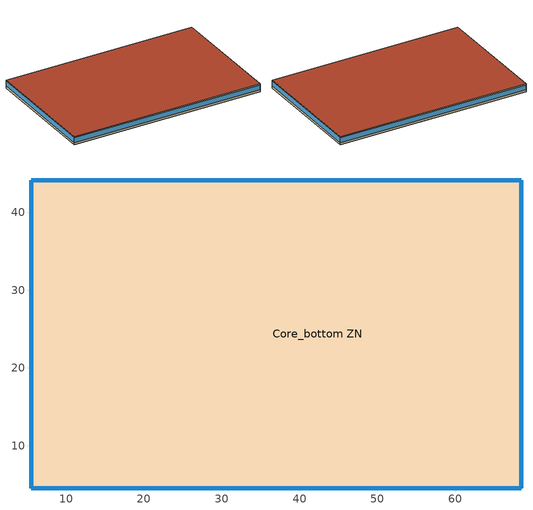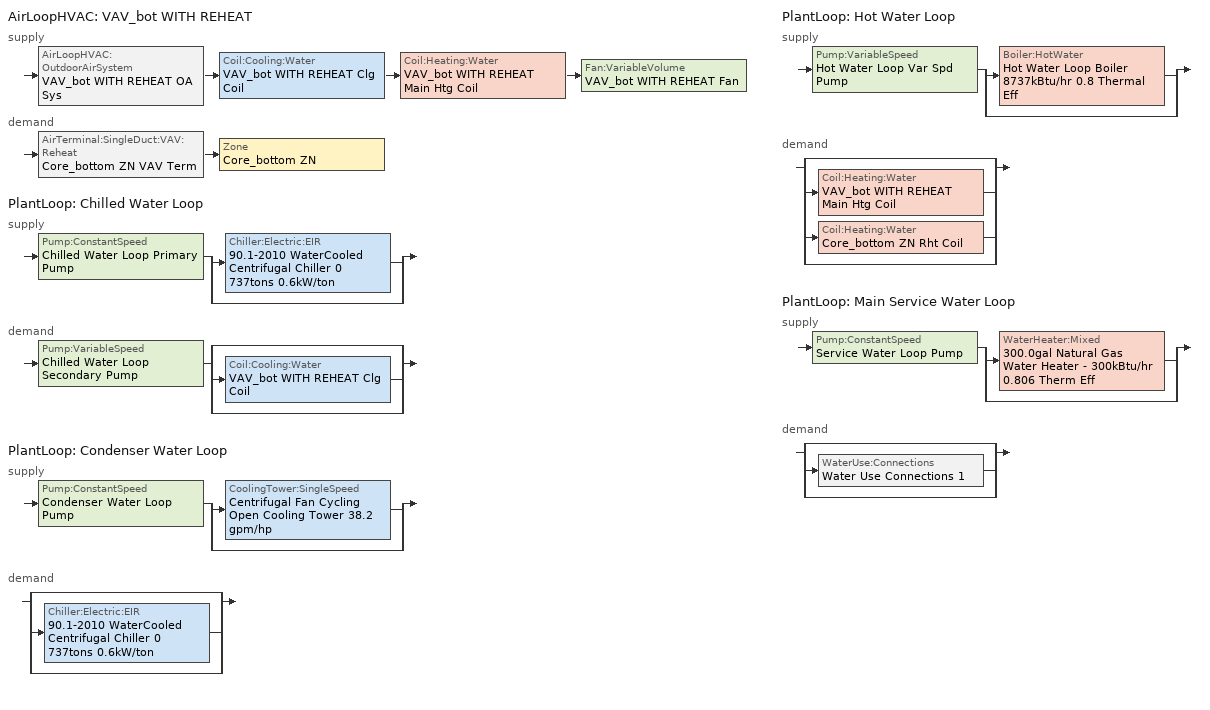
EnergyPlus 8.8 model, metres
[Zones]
Core_bottom ZN
 floor ground (Typical Insulated Carpeted 6in Slab Floor): 68.53,44.16 68.53,4.57 16.08,4.57 16.08,44.16 z0; 16.08,44.16 16.08,4.57 5.49,4.57 5.49,44.16 z0
 wall outside (Typical Insulated Exterior Mass Wall R-9.62): 68.53,4.57 68.53,44.16 5.49,44.16 5.49,4.57 68.53,4.57 z0:2.74
 window (U 0.52 SHGC 0.40 Dbl Ref-D Clr 6mm/13mm Air): 68.53,4.6 68.53,44.14 / 68.51,44.16 5.51,44.16 / 5.51,4.57 68.51,4.57 / 5.49,44.14 5.49,4.6 z0.76:2.33
 roof outside (Typical IEAD Roof R-20.83): 68.53,4.57 68.53,44.16 5.49,44.16 5.49,4.57 z2.74
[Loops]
AirLoopHVAC 'VAV_bot WITH REHEAT'
 supply: AirLoopHVAC:OutdoorAirSystem 'VAV_bot WITH REHEAT OA Sys' > Coil:Cooling:Water 'VAV_bot WITH REHEAT Clg Coil' > Coil:Heating:Water 'VAV_bot WITH REHEAT Main Htg Coil' > Fan:VariableVolume 'VAV_bot WITH REHEAT Fan'
 demand: AirTerminal:SingleDuct:VAV:Reheat 'Core_bottom ZN VAV Term' > Zone 'Core_bottom ZN'
PlantLoop 'Chilled Water Loop'
 supply: Pump:ConstantSpeed 'Chilled Water Loop Primary Pump' > split
  | Chiller:Electric:EIR '90.1-2010 WaterCooled  Centrifugal Chiller 0 737tons 0.6kW/ton'
  | bypass
 demand: Pump:VariableSpeed 'Chilled Water Loop Secondary Pump' > split
  | bypass
  | Coil:Cooling:Water 'VAV_bot WITH REHEAT Clg Coil'
  | bypass
PlantLoop 'Condenser Water Loop'
 supply: Pump:ConstantSpeed 'Condenser Water Loop Pump' > split
  | CoolingTower:SingleSpeed 'Centrifugal Fan Cycling Open Cooling Tower 38.2 gpm/hp'
  | bypass
 demand: split
  | bypass
  | Chiller:Electric:EIR '90.1-2010 WaterCooled  Centrifugal Chiller 0 737tons 0.6kW/ton'
  | bypass
PlantLoop 'Hot Water Loop'
 supply: Pump:VariableSpeed 'Hot Water Loop Var Spd Pump' > split
  | Boiler:HotWater 'Hot Water Loop Boiler 8737kBtu/hr 0.8 Thermal Eff'
  | bypass
 demand: split
  | bypass
  | Coil:Heating:Water 'VAV_bot WITH REHEAT Main Htg Coil'
  | Coil:Heating:Water 'Core_bottom ZN Rht Coil'
  | bypass
PlantLoop 'Main Service Water Loop'
 supply: Pump:ConstantSpeed 'Service Water Loop Pump' > split
  | WaterHeater:Mixed '300.0gal Natural Gas Water Heater - 300kBtu/hr 0.806 Therm Eff'
  | bypass
 demand: split
  | bypass
  | WaterUse:Connections 'Water Use Connections 1'
  | bypass
[Building]
Environment: North Axis {deg}=0; Terrain=City; Loads Convergence Tolerance Value=0.04; Temperature Convergence Tolerance Value {deltaC}=0.2; Solar Distribution=FullInteriorAndExterior; Maximum Number of Warmup Days=25; Minimum Number of Warmup Days=6
[Site:Location]
Baltimore Blt Washngtn IntL: Latitude {deg}=39.17; Longitude {deg}=-76.68; Time Zone {hr}=-5; Elevation {m}=45
[Site:GroundTemperature:BuildingSurface]
19.527, 19.502, 19.536, 19.598, 20.002, 21.64, 22.225, 22.375, 21.449, 20.121, 19.802, 19.633
[Site:WaterMainsTemperature]
Calculation Method=Correlation; Annual Average Outdoor Air Temperature {C}=13.15; Maximum Difference In Monthly Average Outdoor Air Temperatures {deltaC}=25.8
[SizingPeriod:DesignDay] Day of Month=21; Dry-Bulb Temperature Range Modifier Type=DefaultMultipliers; Humidity Condition Type=Wetbulb; Barometric Pressure {Pa}=100786; Rain Indicator=No; Snow Indicator=No; Daylight Saving Time Indicator=No
Name | Month | Day Type | Maximum Dry-Bulb Temperature {C} | Daily Dry-Bulb Temperature Range {deltaC} | Wetbulb or DewPoint at Maximum Dry-Bulb {C} | Wind Speed {m/s} | Wind Direction {deg} | Solar Model Indicator | ASHRAE Clear Sky Optical Depth for Beam Irradiance (taub) | ASHRAE Clear Sky Optical Depth for Diffuse Irradiance (taud) | Sky Clearness
Baltimore Blt Washngtn IntL Ann Clg .4% Condns DB=>MWB | 7 | SummerDesignDay | 34.4 | 10.4 | 23.9 | 4.6 | 280 | ASHRAETau | 0.552 | 1.769
Baltimore Blt Washngtn IntL Ann Htg 99.6% Condns DB | 1 | WinterDesignDay | -10.6 | 0 | -10.6 | 3.9 | 290 | ASHRAEClearSky |  |  | 0
[Material] Thermal Absorptance=0.9
Name | Roughness | Thickness {m} | Conductivity {W/m-K} | Density {kg/m3} | Specific Heat {J/kg-K} | Solar Absorptance | Visible Absorptance
1/2IN Gypsum | Smooth | 0.0127 | 0.16 | 784.9 | 830 | 0.4 | 0.4
1IN Stucco | Smooth | 0.0253 | 0.6918 | 1858 | 837 | 0.7 | 0.92
6 in. Normalweight Concrete Floor | MediumRough | 0.1524 | 2.31 | 2322 | 832 | 0.7 | 0.7
8IN CONCRETE HW RefBldg | Rough | 0.2032 | 1.311 | 2240 | 836.8 | 0.7 | 0.7
Metal Roof Surface | Smooth | 0.0008 | 45.28 | 7824 | 500 | 0.7 | 0.7
Roof Membrane | VeryRough | 0.0095 | 0.16 | 1121.29 | 1460 | 0.77 | 0.7
Std Wood 6inch | MediumSmooth | 0.15 | 0.12 | 540 | 1210 | 0.7 | 0.7
[Material:NoMass] Roughness=Smooth; Thermal Absorptance=0.9; Solar Absorptance=0.7
Name | Thermal Resistance {m2-K/W} | Visible Absorptance
Typical Carpet Pad | 0.21648 | 0.8
Typical Insulation R-19.72 | 3.4722 | 0.7
Typical Insulation R-7.23 | 1.27273 | 0.7
[WindowMaterial:Gas]
AIR 13MM: Gas Type=Air; Thickness {m}=0.0127
[WindowMaterial:Glazing] Optical Data Type=SpectralAverage; Thickness {m}=0.006; Infrared Transmittance at Normal Incidence=0; Front Side Infrared Hemispherical Emissivity=0.84; Conductivity {W/m-K}=0.9; Dirt Correction Factor for Solar and Visible Transmittance=1; Solar Diffusing=No
Name | Solar Transmittance at Normal Incidence | Front Side Solar Reflectance at Normal Incidence | Back Side Solar Reflectance at Normal Incidence | Visible Transmittance at Normal Incidence | Front Side Visible Reflectance at Normal Incidence | Back Side Visible Reflectance at Normal Incidence | Back Side Infrared Hemispherical Emissivity
CLEAR 6MM | 0.775 | 0.071 | 0.071 | 0.881 | 0.08 | 0.08 | 0.84
REF D CLEAR 6MM | 0.429 | 0.308 | 0.379 | 0.334 | 0.453 | 0.505 | 0.82
[Construction]
InteriorFurnishings: Std Wood 6inch
Typical IEAD Roof R-20.83: Roof Membrane, Typical Insulation R-19.72, Metal Roof Surface
Typical Insulated Carpeted 6in Slab Floor: 6 in. Normalweight Concrete Floor, Typical Carpet Pad
Typical Insulated Exterior Mass Wall R-9.62: 1IN Stucco, 8IN CONCRETE HW RefBldg, Typical Insulation R-7.23, 1/2IN Gypsum
U 0.52 SHGC 0.40 Dbl Ref-D Clr 6mm/13mm Air: REF D CLEAR 6MM, AIR 13MM, CLEAR 6MM
[Zone]
Core_bottom ZN: Part of Total Floor Area=Yes
[InternalMass]
Core_bottom Mass: Construction=InteriorFurnishings; Zone=Core_bottom ZN; Surface Area {m2}=4992.24
[ZoneControl:Thermostat]
Core_bottom ZN Thermostat: Zone or ZoneList=Core_bottom ZN; Control Type Schedule=Core_bottom ZN Thermostat Schedule; Control Object Type 1=ThermostatSetpoint:DualSetpoint; Control Name 1=Office WholeBuilding - Lg Office Thermostat 1
[ThermostatSetpoint:DualSetpoint]
Office WholeBuilding - Lg Office Thermostat 1: Heating Setpoint Temperature Schedule=OfficeLarge HTGSETP_SCH_YES_OPTIMUM; Cooling Setpoint Temperature Schedule=OfficeLarge CLGSETP_SCH_NO_SETBACK
[AirTerminal:SingleDuct:VAV:Reheat]
Core_bottom ZN VAV Term: Availability Schedule=Always On Discrete; Maximum Air Flow Rate {m3/s}=Autosize; Zone Minimum Air Flow Input Method=Constant; Constant Minimum Air Flow Fraction=0.303347; Fixed Minimum Air Flow Rate {m3/s}=0; Reheat Coil=Core_bottom ZN Rht Coil; Maximum Hot Water or Steam Flow Rate {m3/s}=Autosize; Minimum Hot Water or Steam Flow Rate {m3/s}=0; Convergence Tolerance=0.001; Damper Heating Action=ReverseWithLimits; Maximum Flow per Zone Floor Area During Reheat {m3/s-m2}=0; Maximum Flow Fraction During Reheat=0.5; Maximum Reheat Air Temperature {C}=40
[Coil:Heating:Water] Availability Schedule=Always On Discrete; U-Factor Times Area Value {W/K}=Autosize; Maximum Water Flow Rate {m3/s}=Autosize; Performance Input Method=UFactorTimesAreaAndDesignWaterFlowRate; Rated Capacity {W}=Autosize; Rated Inlet Water Temperature {C}=82.2222; Rated Outlet Water Temperature {C}=71.1111; Rated Ratio for Air and Water Convection=0.5
Name | Rated Inlet Air Temperature {C} | Rated Outlet Air Temperature {C}
Core_bottom ZN Rht Coil | 12.8 | 40
VAV_bot WITH REHEAT Main Htg Coil | 7 | 12.8
[Zone equipment]
Core_bottom ZN: Core_bottom ZN VAV Term
[Sizing:Zone]
Core_bottom ZN: Zone Cooling Design Supply Air Temperature Input Method=SupplyAirTemperature; Zone Cooling Design Supply Air Temperature {C}=12.8; Zone Cooling Design Supply Air Temperature Difference {deltaC}=11.11; Zone Heating Design Supply Air Temperature Input Method=SupplyAirTemperature; Zone Heating Design Supply Air Temperature {C}=40; Zone Heating Design Supply Air Temperature Difference {deltaC}=11.11; Zone Cooling Design Supply Air Humidity Ratio {kgWater/kgDryAir}=0.0085; Zone Heating Design Supply Air Humidity Ratio {kgWater/kgDryAir}=0.008; Design Specification Outdoor Air Object=Office WholeBuilding - Lg Office Ventilation; Cooling Design Air Flow Method=DesignDayWithLimit; Cooling Design Air Flow Rate {m3/s}=0; Cooling Minimum Air Flow per Zone Floor Area {m3/s-m2}=0.000762; Cooling Minimum Air Flow {m3/s}=0; Cooling Minimum Air Flow Fraction=0; Heating Design Air Flow Method=DesignDay; Heating Design Air Flow Rate {m3/s}=0; Heating Maximum Air Flow per Zone Floor Area {m3/s-m2}=0.002032; Heating Maximum Air Flow {m3/s}=0.141576; Heating Maximum Air Flow Fraction=0.3; Design Specification Zone Air Distribution Object=Core_bottom ZN Design Spec Zone Air Dist; Account for Dedicated Outdoor Air System=No
[DesignSpecification:ZoneAirDistribution]
Core_bottom ZN Design Spec Zone Air Dist: Zone Air Distribution Effectiveness in Cooling Mode=1; Zone Air Distribution Effectiveness in Heating Mode=1
[Controller:MechanicalVentilation]
VAV_bot WITH REHEAT Vent Controller: Availability Schedule=OfficeLarge HVACOperationSchd; Demand Controlled Ventilation=No; System Outdoor Air Method=VentilationRateProcedure; Zone Name 1=Core_bottom ZN; Design Specification Outdoor Air Object Name 1=Office WholeBuilding - Lg Office Ventilation; Design Specification Zone Air Distribution Object Name 1=Core_bottom ZN Design Spec Zone Air Dist
[DesignSpecification:OutdoorAir]
Office WholeBuilding - Lg Office Ventilation: Outdoor Air Method=Sum; Outdoor Air Flow per Person {m3/s-person}=0; Outdoor Air Flow per Zone Floor Area {m3/s-m2}=0.0004318; Outdoor Air Flow per Zone {m3/s}=0; Outdoor Air Flow Air Changes per Hour {1/hr}=0
[AirLoopHVAC]
VAV_bot WITH REHEAT: Design Supply Air Flow Rate {m3/s}=AutoSize
[Sizing:System]
VAV_bot WITH REHEAT: Type of Load to Size On=Sensible; Design Outdoor Air Flow Rate {m3/s}=2.53819; Central Heating Maximum System Air Flow Ratio=0.3; Preheat Design Temperature {C}=7; Preheat Design Humidity Ratio {kgWater/kgDryAir}=0.008; Precool Design Temperature {C}=12.8; Precool Design Humidity Ratio {kgWater/kgDryAir}=0.008; Central Cooling Design Supply Air Temperature {C}=12.8; Central Heating Design Supply Air Temperature {C}=12.8; Type of Zone Sum to Use=Coincident; 100% Outdoor Air in Cooling=No; 100% Outdoor Air in Heating=No; Central Cooling Design Supply Air Humidity Ratio {kgWater/kgDryAir}=0.0085; Central Heating Design Supply Air Humidity Ratio {kgWater/kgDryAir}=0.008; Cooling Supply Air Flow Rate Method=DesignDay; Cooling Supply Air Flow Rate {m3/s}=0; Cooling Supply Air Flow Rate Per Floor Area {m3/s-m2}=0.00996765; Cooling Fraction of Autosized Cooling Supply Air Flow Rate=1; Cooling Supply Air Flow Rate Per Unit Cooling Capacity {m3/s-W}=3.94755e-05; Heating Supply Air Flow Rate Method=DesignDay; Heating Supply Air Flow Rate {m3/s}=0; Heating Supply Air Flow Rate Per Floor Area {m3/s-m2}=0.00996765; Heating Fraction of Autosized Heating Supply Air Flow Rate=1; Heating Fraction of Autosized Cooling Supply Air Flow Rate=1; Heating Supply Air Flow Rate Per Unit Heating Capacity {m3/s-W}=3.15882e-05; System Outdoor Air Method=ZoneSum; Zone Maximum Outdoor Air Fraction=1; Cooling Design Capacity Method=CoolingDesignCapacity; Cooling Design Capacity {W}=Autosize; Cooling Design Capacity Per Floor Area {W/m2}=234.7; Fraction of Autosized Cooling Design Capacity=1; Heating Design Capacity Method=HeatingDesignCapacity; Heating Design Capacity {W}=Autosize; Heating Design Capacity Per Floor Area {W/m2}=157; Fraction of Autosized Heating Design Capacity=1; Central Cooling Capacity Control Method=OnOff
[Controller:WaterCoil] Control Variable=Temperature; Actuator Variable=Flow; Maximum Actuated Flow {m3/s}=Autosize; Minimum Actuated Flow {m3/s}=0
Name | Action | Controller Convergence Tolerance {deltaC}
VAV_bot WITH REHEAT Clg Coil Controller | Reverse | Autosize
VAV_bot WITH REHEAT Main Htg Coil Controller | Normal | 0.0001
[AvailabilityManager:NightCycle]
Availability Manager Night Cycle 1: Applicability Schedule=Always On Discrete; Fan Schedule=Always On Discrete; Control Type=CycleOnAny; Thermostat Tolerance {deltaC}=1; Cycling Run Time Control Type=FixedRunTime; Cycling Run Time {s}=3600
[Controller:OutdoorAir]
VAV_bot WITH REHEAT OA Controller: Minimum Outdoor Air Flow Rate {m3/s}=Autosize; Maximum Outdoor Air Flow Rate {m3/s}=Autosize; Economizer Control Type=DifferentialEnthalpy; Economizer Control Action Type=ModulateFlow; Lockout Type=NoLockout; Minimum Limit Type=FixedMinimum; Minimum Outdoor Air Schedule=OfficeLarge HVACOperationSchd; Mechanical Ventilation Controller=VAV_bot WITH REHEAT Vent Controller; High Humidity Control=No; Control High Indoor Humidity Based on Outdoor Humidity Ratio=Yes; Heat Recovery Bypass Control Type=BypassWhenOAFlowGreaterThanMinimum
[AvailabilityManager:Scheduled]
VAV_bot WITH REHEAT OA Sys Availability Manager: Schedule=Always On Discrete
[SetpointManager:MixedAir] Control Variable=Temperature
Node 82 OS Default SPM; Node 77 OS Default SPM; Node 74 OS Default SPM
[Coil:Cooling:Water]
VAV_bot WITH REHEAT Clg Coil: Availability Schedule=Always On Discrete; Design Water Flow Rate {m3/s}=Autosize; Design Air Flow Rate {m3/s}=Autosize; Design Inlet Water Temperature {C}=Autosize; Design Inlet Air Temperature {C}=Autosize; Design Outlet Air Temperature {C}=Autosize; Design Inlet Air Humidity Ratio {kgWater/kgDryAir}=Autosize; Design Outlet Air Humidity Ratio {kgWater/kgDryAir}=Autosize; Type of Analysis=SimpleAnalysis; Heat Exchanger Configuration=CrossFlow
[Fan:VariableVolume]
VAV_bot WITH REHEAT Fan: Availability Schedule=Always On Discrete; Fan Total Efficiency=0.61165; Pressure Rise {Pa}=1389.92; Maximum Flow Rate {m3/s}=AutoSize; Fan Power Minimum Flow Rate Input Method=Fraction; Fan Power Minimum Flow Fraction=0.2; Fan Power Minimum Air Flow Rate {m3/s}=0; Motor Efficiency=0.941; Motor In Airstream Fraction=1; Fan Power Coefficient 1=0.0013; Fan Power Coefficient 2=0.147; Fan Power Coefficient 3=0.9506; Fan Power Coefficient 4=-0.0998; Fan Power Coefficient 5=0
[SetpointManager:SingleZone:Reheat]
Single Zone Reheat Temp: Control Variable=Temperature; Minimum Supply Air Temperature {C}=15; Maximum Supply Air Temperature {C}=40; Control Zone=Core_bottom ZN
[PlantLoop] Fluid Type=Water; Maximum Loop Flow Rate {m3/s}=Autosize; Minimum Loop Flow Rate {m3/s}=0; Plant Loop Volume {m3}=Autocalculate; Plant Loop Demand Calculation Scheme=SingleSetpoint
Name | Plant Equipment Operation Scheme | Maximum Loop Temperature {C} | Minimum Loop Temperature {C} | Load Distribution Scheme | Common Pipe Simulation
Chilled Water Loop | Chilled Water Loop Operation Schemes | 98 | 1 | Optimal | CommonPipe
Condenser Water Loop | Condenser Water Loop Operation Schemes | 80 | 5 | Optimal
Hot Water Loop | Hot Water Loop Operation Schemes | 100 | 10 | SequentialLoad
Main Service Water Loop | Main Service Water Loop Operation Schemes | 60 | 10 | Optimal
[Sizing:Plant] Sizing Option=NonCoincident; Zone Timesteps in Averaging Window=1; Coincident Sizing Factor Mode=None
Name | Loop Type | Design Loop Exit Temperature {C} | Loop Design Temperature Difference {deltaC}
Chilled Water Loop | Cooling | 6.66667 | 5.61111
Condenser Water Loop | Condenser | 29.4444 | 5.55556
Hot Water Loop | Heating | 82.2222 | 11.1111
Main Service Water Loop | Heating | 60 | 5
[Pump:ConstantSpeed] Design Flow Rate {m3/s}=Autosize; Design Power Consumption {W}=Autosize; Fraction of Motor Inefficiencies to Fluid Stream=0; Pump Control Type=Intermittent
Name | Design Pump Head {Pa} | Motor Efficiency
Chilled Water Loop Primary Pump | 44836 | 0.917
Condenser Water Loop Pump | 148557 | 0.941
Service Water Loop Pump | 29891 | 0.855
[Chiller:Electric:EIR]
90.1-2010 WaterCooled  Centrifugal Chiller 0 737tons 0.6kW/ton: Reference Capacity {W}=Autosize; Reference COP {W/W}=6.17018; Reference Leaving Chilled Water Temperature {C}=6.66667; Reference Entering Condenser Fluid Temperature {C}=35; Reference Chilled Water Flow Rate {m3/s}=Autosize; Reference Condenser Fluid Flow Rate {m3/s}=Autosize; Cooling Capacity Function of Temperature Curve=WaterCooled_PositiveDisplacement_Chiller_GT150_2010_PathA_CAPFT; Electric Input to Cooling Output Ratio Function of Temperature Curve=WaterCooled_PositiveDisplacement_Chiller_GT150_2010_PathA_EIRFT; Electric Input to Cooling Output Ratio Function of Part Load Ratio Curve=ChlrWtrCentPathAAllEIRRatio_fQRatio; Minimum Part Load Ratio=0.15; Maximum Part Load Ratio=1; Optimum Part Load Ratio=1; Minimum Unloading Ratio=0.25; Condenser Type=WaterCooled; Condenser Fan Power Ratio {W/W}=0; Fraction of Compressor Electric Consumption Rejected by Condenser=1; Leaving Chilled Water Lower Temperature Limit {C}=2.22222; Chiller Flow Mode=ConstantFlow; Sizing Factor=1
[SetpointManager:Scheduled] Control Variable=Temperature
Name | Schedule
Chilled water loop setpoint manager | Chilled Water Loop Temp - 44F
Setpoint Manager Scheduled 1 | Condenser Water Loop Temp - 70F
Hot water loop setpoint manager | Hot Water Loop Temp - 180F
Service hot water setpoint manager | Service Water Loop Temp - 140F
[Pump:VariableSpeed] Design Maximum Flow Rate {m3/s}=Autosize; Design Power Consumption {W}=Autosize; Fraction of Motor Inefficiencies to Fluid Stream=0; Coefficient 1 of the Part Load Performance Curve=0; Design Minimum Flow Rate {m3/s}=0; Pump Control Type=Intermittent
Name | Design Pump Head {Pa} | Motor Efficiency | Coefficient 2 of the Part Load Performance Curve | Coefficient 3 of the Part Load Performance Curve | Coefficient 4 of the Part Load Performance Curve
Chilled Water Loop Secondary Pump | 134508 | 0.936 | 0.0205 | 0.4101 | 0.5753
Hot Water Loop Var Spd Pump | 179344 | 0.93 | 1 | 0 | 0
[PlantEquipmentOperationSchemes] Control Scheme Schedule Name 1=Always On Discrete
Name | Control Scheme Object Type 1 | Control Scheme Name 1
Chilled Water Loop Operation Schemes | PlantEquipmentOperation:CoolingLoad | Chilled Water Loop Cooling Operation Scheme
Condenser Water Loop Operation Schemes | PlantEquipmentOperation:CoolingLoad | Condenser Water Loop Cooling Operation Scheme
Hot Water Loop Operation Schemes | PlantEquipmentOperation:HeatingLoad | Plant Equipment Operation Heating Load 1
Main Service Water Loop Operation Schemes | PlantEquipmentOperation:HeatingLoad | Main Service Water Loop Heating Operation Scheme
[PlantEquipmentOperation:CoolingLoad] Load Range Lower Limit 1 {W}=0; Load Range Upper Limit 1 {W}=1000000000
Name | Range Equipment List Name 1
Chilled Water Loop Cooling Operation Scheme | Chilled Water Loop Cooling Equipment List
Condenser Water Loop Cooling Operation Scheme | Condenser Water Loop Cooling Equipment List
[PlantEquipmentList]
Chilled Water Loop Cooling Equipment List: Chiller:Electric:EIR, 90.1-2010 WaterCooled  Centrifugal Chiller 0 737tons 0.6kW/ton
Condenser Water Loop Cooling Equipment List: CoolingTower:SingleSpeed, Centrifugal Fan Cycling Open Cooling Tower 38.2 gpm/hp
Plant Equipment Operation Heating Load 1 equipment list 1; Plant Equipment Operation Heating Load 1 equipment list 2: Boiler:HotWater, Hot Water Loop Boiler 8737kBtu/hr 0.8 Thermal Eff
Main Service Water Loop Heating Equipment List: WaterHeater:Mixed, 300.0gal Natural Gas Water Heater - 300kBtu/hr 0.806 Therm Eff
[CoolingTower:SingleSpeed]
Centrifugal Fan Cycling Open Cooling Tower 38.2 gpm/hp: Design Water Flow Rate {m3/s}=Autosize; Design Air Flow Rate {m3/s}=Autosize; Design Fan Power {W}=38884.1; Design U-Factor Times Area Value {W/K}=Autosize; Free Convection Air Flow Rate {m3/s}=Autosize; Free Convection U-Factor Times Area Value {W/K}=Autosize; Performance Input Method=UFactorTimesAreaAndDesignWaterFlowRate; Free Convection Capacity {W}=0; Basin Heater Capacity {W/K}=0; Basin Heater Setpoint Temperature {C}=2; Evaporation Loss Mode=LossFactor; Evaporation Loss Factor {percent/K}=0.2; Drift Loss Percent {percent}=0.008; Blowdown Calculation Mode=ConcentrationRatio; Blowdown Concentration Ratio=3; Capacity Control=FanCycling; Number of Cells=2; Cell Control=MinimalCell; Cell Minimum  Water Flow Rate Fraction=0.33; Cell Maximum Water Flow Rate Fraction=2.5; Sizing Factor=1
[Boiler:HotWater]
Hot Water Loop Boiler 8737kBtu/hr 0.8 Thermal Eff: Fuel Type=NaturalGas; Nominal Capacity {W}=Autosize; Nominal Thermal Efficiency=0.8; Efficiency Curve Temperature Evaluation Variable=LeavingBoiler; Normalized Boiler Efficiency Curve=Boiler with No Minimum Turndown 1; Design Water Outlet Temperature {C}=82.2222; Design Water Flow Rate {m3/s}=0.057413; Minimum Part Load Ratio=0; Maximum Part Load Ratio=1.2; Optimum Part Load Ratio=1; Water Outlet Upper Temperature Limit {C}=95; Boiler Flow Mode=LeavingSetpointModulated; Parasitic Electric Load {W}=0; Sizing Factor=1
[PlantEquipmentOperation:HeatingLoad] Load Range Lower Limit 1 {W}=0
Name | Load Range Upper Limit 1 {W} | Range Equipment List Name 1 | Load Range Lower Limit 2 {W} | Load Range Upper Limit 2 {W} | Range Equipment List Name 2
Plant Equipment Operation Heating Load 1 | 1000000 | Plant Equipment Operation Heating Load 1 equipment list 1 | 1000000 | 1000000000 | Plant Equipment Operation Heating Load 1 equipment list 2
Main Service Water Loop Heating Operation Scheme | 1000000000 | Main Service Water Loop Heating Equipment List
[WaterHeater:Mixed]
300.0gal Natural Gas Water Heater - 300kBtu/hr 0.806 Therm Eff: Tank Volume {m3}=1.13562; Setpoint Temperature Schedule=Service Water Loop Temp - 140F; Deadband Temperature Difference {deltaC}=2; Maximum Temperature Limit {C}=82.2222; Heater Control Type=Cycle; Heater Maximum Capacity {W}=87921.3; Heater Ignition Minimum Flow Rate {m3/s}=0; Heater Ignition Delay {s}=0; Heater Fuel Type=NaturalGas; Heater Thermal Efficiency=0.806081; Off Cycle Parasitic Fuel Consumption Rate {W}=2770.99; Off Cycle Parasitic Fuel Type=NaturalGas; Off Cycle Parasitic Heat Fraction to Tank=0.8; On Cycle Parasitic Fuel Consumption Rate {W}=2770.99; On Cycle Parasitic Fuel Type=NaturalGas; On Cycle Parasitic Heat Fraction to Tank=0; Ambient Temperature Indicator=Schedule; Ambient Temperature Schedule=Water Heater Ambient Temp Schedule - 70F; Off Cycle Loss Coefficient to Ambient Temperature {W/K}=13.7474; Off Cycle Loss Fraction to Zone=1; On Cycle Loss Coefficient to Ambient Temperature {W/K}=13.7474; On Cycle Loss Fraction to Zone=1; Use Side Effectiveness=1; Source Side Effectiveness=1; Use Side Design Flow Rate {m3/s}=Autosize; Source Side Design Flow Rate {m3/s}=Autosize; Indirect Water Heating Recovery Time {hr}=1.5; Source Side Flow Control Mode=IndirectHeatPrimarySetpoint
[WaterUse:Connections]
Water Use Connections 1: Water Use Equipment Name 1=Core_bottom Service Water Use 0.58gal/min
[WaterUse:Equipment]
Core_bottom Service Water Use 0.58gal/min: Peak Flow Rate {m3/s}=3.65923e-05; Flow Rate Fraction Schedule=OfficeLarge BLDG_SWH_SCH; Target Temperature Schedule=Mixed Water At Faucet Temp - 140F; Zone=Core_bottom ZN; Sensible Fraction Schedule=Fraction Sensible - 0.2; Latent Fraction Schedule=Fraction Latent - 0.05
[ZoneList]
Office WholeBuilding - Lg Office: Core_bottom ZN
[Lights]
Office WholeBuilding - Lg Office Lights: Zone or ZoneList=Office WholeBuilding - Lg Office; Schedule=OfficeLarge BLDG_LIGHT_SCH; Design Level Calculation Method=Watts/Area; Watts per Zone Floor Area {W/m2}=9.68752; Fraction Radiant=0.7; Fraction Visible=0.2
[People]
Office WholeBuilding - Lg Office People: Zone or ZoneList=Office WholeBuilding - Lg Office; Number of People Schedule=OfficeLarge BLDG_OCC_SCH; Number of People Calculation Method=People/Area; People per Zone Floor Area {person/m2}=0.0538196; Fraction Radiant=0.3; Activity Level Schedule=OfficeLarge ACTIVITY_SCH; Work Efficiency Schedule=Work Efficiency Schedule; Clothing Insulation Schedule=Clothing Schedule; Air Velocity Schedule=Air Velocity Schedule
[ElectricEquipment]
Office WholeBuilding - Lg Office Elec Equip: Zone or ZoneList=Office WholeBuilding - Lg Office; Schedule=OfficeLarge BLDG_EQUIP_SCH; Design Level Calculation Method=Watts/Area; Watts per Zone Floor Area {W/m2}=8.07007; Fraction Radiant=0.5
[GasEquipment]
GasEquipment: Zone or ZoneList=Office WholeBuilding - Lg Office; Schedule=Other Equipment Schedule; Design Level Calculation Method=EquipmentLevel; Design Level {W}=0; Fraction Latent=0.3; Fraction Radiant=0.7
[SteamEquipment]
SteamEquipment: Zone or ZoneList=Office WholeBuilding - Lg Office; Schedule=Other Equipment Schedule; Design Level Calculation Method=EquipmentLevel; Design Level {W}=0; Fraction Latent=0.3; Fraction Radiant=0.7
[Exterior:Lights]
Name | Schedule | Design Level {W} | Control Option
Fuel equipment 1 | Large Office BLDG ELEVATORS | 244444 | ScheduleNameOnly
Fuel equipment 2 | OfficeLarge ELEV_LIGHT_FAN_SCH_ADD_DF | 1270.8 | ScheduleNameOnly
NonDimming Exterior Lights Def | OfficeLarge Exterior_lighting_schedule_a | 12979.2 | AstronomicalClock
Occ Sensing Exterior Lights Def | OfficeLarge Exterior_lighting_schedule_b | 43305.1 | AstronomicalClock
[EnergyManagementSystem:Actuator]
Name | Actuated Component Unique | Actuated Component Type | Actuated Component Control Type
actuator_cooling_temp | Core_bottom ZN | Zone Temperature Control | Cooling Setpoint
actuator_heating_temp | Core_bottom ZN | Zone Temperature Control | Heating Setpoint
gas_equipment_power_level | CORE_BOTTOM ZN GASEQUIPMENT | GasEquipment | Gas Power Level
[EnergyManagementSystem:Program]
Master_Enable: SET MasterEnable = 1
ZoneTemp_Prgm: IF MasterEnable == 1; SET actuator_cooling_temp = TSetCool; SET actuator_heating_temp = TSetHeat; ENDIF
GasEquip_Prgm: IF MasterEnable == 1; SET gas_equipment_power_level = FuelCellPowerLevel; ENDIF
[EnergyManagementSystem:ProgramCallingManager]
Master_Enable_Prgm_Mgr: BeginNewEnvironment; Master_Enable
ZoneTemp_Prgm_Manager: BeginTimestepBeforePredictor; ZoneTemp_Prgm; GasEquip_Prgm
[ExternalInterface:Variable]
Name | Initial Value
MasterEnable | 1
TSetCool; TSetHeat | 19
FuelCellPowerLevel | 1000
[Schedule:Compact]
Core_bottom ZN Thermostat Schedule: Through: 12/31, For: AllDays, Until: 24:00, 4
[Schedule:Day:Interval]
OfficeLarge HTGSETP_SCH_YES_OPTIMUM Default; OfficeLarge HTGSETP_SCH_YES_OPTIMUM Summer Design Day: No, 24:00, 15.6
OfficeLarge HTGSETP_SCH_YES_OPTIMUM Wkdy Day: No, 04:00, 15.6, 05:00, 17.8, 06:00, 20, 22:00, 21, 24:00, 15.6
OfficeLarge HTGSETP_SCH_YES_OPTIMUM Sat Day: No, 04:00, 15.6, 05:00, 17.8, 06:00, 20, 17:00, 21, 24:00, 15.6
OfficeLarge HTGSETP_SCH_YES_OPTIMUM Winter Design Day: No, 05:00, 15.6, 06:00, 17.6, 07:00, 19.6, 22:00, 21, 24:00, 15.6
OfficeLarge CLGSETP_SCH_NO_SETBACK Default; OfficeLarge CLGSETP_SCH_NO_SETBACK Default|WntrDsn|Sat|Wkdy Day; OfficeLarge CLGSETP_SCH_NO_SETBACK Winter Design Day: No, 24:00, 24
OfficeLarge CLGSETP_SCH_NO_SETBACK Summer Design Day: No, 05:00, 26.7, 06:00, 25.7, 07:00, 25, 22:00, 24, 24:00, 26.7
OfficeLarge HVACOperationSchd Default; OfficeLarge BLDG_EQUIP_SCH Winter Design Day; OfficeLarge BLDG_LIGHT_SCH Winter Design Day; OfficeLarge BLDG_OCC_SCH Winter Design Day; Work Efficiency Schedule Default: No, 24:00, 0
OfficeLarge HVACOperationSchd SmrDsn|Wkdy Day; OfficeLarge HVACOperationSchd Summer Design Day: No, 06:00, 0, 22:00, 1, 24:00, 0
OfficeLarge HVACOperationSchd WntrDsn|Sat Day; OfficeLarge HVACOperationSchd Winter Design Day: No, 06:00, 0, 18:00, 1, 24:00, 0
Air Velocity Schedule Default; Schedule Day 29: No, 24:00, 0.2
Chilled Water Loop Temp - 44F Default: No, 24:00, 6.66667
Clothing Schedule Default Winter Clothes; OfficeLarge BLDG_EQUIP_SCH Summer Design Day; OfficeLarge BLDG_LIGHT_SCH Summer Design Day; Schedule Day 52: No, 24:00, 1
Condenser Water Loop Temp - 70F Default; Water Heater Ambient Temp Schedule - 70F Default: No, 24:00, 21.1111
Hot Water Loop Temp - 180F Default: No, 24:00, 82.2222
Large Office BLDG ELEVATORS Default; Large Office BLDG ELEVATORS Summer Design Day; Large Office BLDG ELEVATORS Winter Design Day; OfficeLarge ELEV_LIGHT_FAN_SCH_ADD_DF Default: No, 04:00, 0.05, 05:00, 0.1, 06:00, 0.2, 07:00, 0.4, 09:00, 0.5, 10:00, 0.35, 16:00, 0.15, 17:00, 0.35, 19:00, 0.5, 21:00, 0.4, 22:00, 0.3, 23:00, 0.2, 24:00, 0.1
OfficeLarge ACTIVITY_SCH Default; OfficeLarge ACTIVITY_SCH Summer Design Day; OfficeLarge ACTIVITY_SCH Winter Design Day: No, 24:00, 120
OfficeLarge BLDG_EQUIP_SCH Default: No, 24:00, 0.3
OfficeLarge BLDG_EQUIP_SCH Sat Day: No, 06:00, 0.3, 08:00, 0.4, 12:00, 0.5, 17:00, 0.35, 24:00, 0.3
OfficeLarge BLDG_EQUIP_SCH Wkdy Day: No, 08:00, 0.4, 12:00, 0.9, 13:00, 0.8, 17:00, 0.9, 18:00, 0.5, 24:00, 0.4
OfficeLarge BLDG_LIGHT_SCH Default; OfficeLarge ELEV_LIGHT_FAN_SCH_ADD_DF Winter Design Day; Schedule Day 30: No, 24:00, 0.05
OfficeLarge BLDG_LIGHT_SCH Sat Day: No, 06:00, 0.05, 08:00, 0.09238, 12:00, 0.27714, 17:00, 0.13857, 19:00, 0.04619, 24:00, 0.05
OfficeLarge BLDG_LIGHT_SCH Wkdy Day: No, 05:00, 0.05, 06:00, 0.1, 07:00, 0.09238, 08:00, 0.27714, 17:00, 0.83142, 18:00, 0.4619, 20:00, 0.27714, 22:00, 0.18476, 23:00, 0.09238, 24:00, 0.04619
OfficeLarge BLDG_OCC_SCH Default: No, 06:00, 0, 18:00, 0.05, 24:00, 0
OfficeLarge BLDG_OCC_SCH Sat Day: No, 06:00, 0, 08:00, 0.1, 12:00, 0.3, 17:00, 0.1, 19:00, 0.05, 24:00, 0
OfficeLarge BLDG_OCC_SCH Summer Design Day: No, 06:00, 0, 22:00, 1, 24:00, 0.05
OfficeLarge BLDG_OCC_SCH Wkdy Day: No, 06:00, 0, 07:00, 0.1, 08:00, 0.2, 12:00, 0.95, 13:00, 0.5, 17:00, 0.95, 18:00, 0.3, 22:00, 0.1, 24:00, 0.05
OfficeLarge BLDG_SWH_SCH Default: No, 06:00, 0, 07:00, 0.07, 11:00, 0.04, 13:00, 0.06, 14:00, 0.09, 15:00, 0.06, 21:00, 0.04, 22:00, 0.07, 24:00, 0.04
OfficeLarge BLDG_SWH_SCH SmrDsn|Wkdy Day; OfficeLarge BLDG_SWH_SCH Summer Design Day: No, 06:00, 0, 07:00, 0.07, 08:00, 0.19, 09:00, 0.35, 10:00, 0.38, 11:00, 0.39, 12:00, 0.47, 13:00, 0.57, 14:00, 0.54, 15:00, 0.34, 16:00, 0.33, 17:00, 0.44, 18:00, 0.26, 19:00, 0.21, 20:00, 0.15, 21:00, 0.17, 22:00, 0.08, 24:00, 0.05
OfficeLarge BLDG_SWH_SCH Winter Design Day; OfficeLarge BLDG_SWH_SCH WntrDsn|Sat Day: No, 06:00, 0, 07:00, 0.07, 08:00, 0.11, 09:00, 0.15, 10:00, 0.21, 11:00, 0.19, 12:00, 0.23, 13:00, 0.2, 14:00, 0.19, 15:00, 0.15, 16:00, 0.13, 17:00, 0.14, 21:00, 0.07, 22:00, 0.09, 24:00, 0.05
OfficeLarge ELEV_LIGHT_FAN_SCH_ADD_DF Summer Design Day: No, 24:00, 0.5
OfficeLarge Exterior_lighting_schedule_a Default; OfficeLarge Exterior_lighting_schedule_a Summer Design Day; OfficeLarge Exterior_lighting_schedule_a Winter Design Day: No, 06:00, 0, 24:00, 1
OfficeLarge Exterior_lighting_schedule_b Default; OfficeLarge Exterior_lighting_schedule_b Summer Design Day; OfficeLarge Exterior_lighting_schedule_b Winter Design Day: No, 06:00, 0.7, 24:00, 1
Schedule Day 31; Service Water Loop Temp - 140F Default: No, 24:00, 60
[Schedule:Week:Daily]
Schedule:Week:Daily {0e7a770f-7a75-4053-8800-c8f41c0bb59e}: OfficeLarge HTGSETP_SCH_YES_OPTIMUM Default, OfficeLarge HTGSETP_SCH_YES_OPTIMUM Wkdy Day, OfficeLarge HTGSETP_SCH_YES_OPTIMUM Wkdy Day, OfficeLarge HTGSETP_SCH_YES_OPTIMUM Wkdy Day, OfficeLarge HTGSETP_SCH_YES_OPTIMUM Wkdy Day, OfficeLarge HTGSETP_SCH_YES_OPTIMUM Wkdy Day, OfficeLarge HTGSETP_SCH_YES_OPTIMUM Sat Day, OfficeLarge HTGSETP_SCH_YES_OPTIMUM Default, OfficeLarge HTGSETP_SCH_YES_OPTIMUM Summer Design Day, OfficeLarge HTGSETP_SCH_YES_OPTIMUM Winter Design Day, OfficeLarge HTGSETP_SCH_YES_OPTIMUM Default, OfficeLarge HTGSETP_SCH_YES_OPTIMUM Default
Schedule:Week:Daily {6115834b-146c-41fc-b4d8-39995995c2f2}: OfficeLarge CLGSETP_SCH_NO_SETBACK Default, OfficeLarge CLGSETP_SCH_NO_SETBACK Default|WntrDsn|Sat|Wkdy Day, OfficeLarge CLGSETP_SCH_NO_SETBACK Default|WntrDsn|Sat|Wkdy Day, OfficeLarge CLGSETP_SCH_NO_SETBACK Default|WntrDsn|Sat|Wkdy Day, OfficeLarge CLGSETP_SCH_NO_SETBACK Default|WntrDsn|Sat|Wkdy Day, OfficeLarge CLGSETP_SCH_NO_SETBACK Default|WntrDsn|Sat|Wkdy Day, OfficeLarge CLGSETP_SCH_NO_SETBACK Default|WntrDsn|Sat|Wkdy Day, OfficeLarge CLGSETP_SCH_NO_SETBACK Default, OfficeLarge CLGSETP_SCH_NO_SETBACK Summer Design Day, OfficeLarge CLGSETP_SCH_NO_SETBACK Winter Design Day, OfficeLarge CLGSETP_SCH_NO_SETBACK Default, OfficeLarge CLGSETP_SCH_NO_SETBACK Default
Schedule:Week:Daily {7f7c418b-85b6-4589-a2a0-a2f126a764d4}: OfficeLarge HVACOperationSchd Default, OfficeLarge HVACOperationSchd SmrDsn|Wkdy Day, OfficeLarge HVACOperationSchd SmrDsn|Wkdy Day, OfficeLarge HVACOperationSchd SmrDsn|Wkdy Day, OfficeLarge HVACOperationSchd SmrDsn|Wkdy Day, OfficeLarge HVACOperationSchd SmrDsn|Wkdy Day, OfficeLarge HVACOperationSchd WntrDsn|Sat Day, OfficeLarge HVACOperationSchd Default, OfficeLarge HVACOperationSchd Summer Design Day, OfficeLarge HVACOperationSchd Winter Design Day, OfficeLarge HVACOperationSchd Default, OfficeLarge HVACOperationSchd Default
Schedule:Week:Daily {2e1a3215-a652-4116-8ccc-bf841a91c330}: Air Velocity Schedule Default, Air Velocity Schedule Default, Air Velocity Schedule Default, Air Velocity Schedule Default, Air Velocity Schedule Default, Air Velocity Schedule Default, Air Velocity Schedule Default, Air Velocity Schedule Default, Air Velocity Schedule Default, Air Velocity Schedule Default, Air Velocity Schedule Default, Air Velocity Schedule Default
Schedule:Week:Daily {81c7a6dd-673d-468c-96e4-515fd000ba22}: Chilled Water Loop Temp - 44F Default, Chilled Water Loop Temp - 44F Default, Chilled Water Loop Temp - 44F Default, Chilled Water Loop Temp - 44F Default, Chilled Water Loop Temp - 44F Default, Chilled Water Loop Temp - 44F Default, Chilled Water Loop Temp - 44F Default, Chilled Water Loop Temp - 44F Default, Chilled Water Loop Temp - 44F Default, Chilled Water Loop Temp - 44F Default, Chilled Water Loop Temp - 44F Default, Chilled Water Loop Temp - 44F Default
Schedule:Week:Daily {ea4e8da6-b876-4630-ba58-58784bdcbc4d}: Clothing Schedule Default Winter Clothes, Clothing Schedule Default Winter Clothes, Clothing Schedule Default Winter Clothes, Clothing Schedule Default Winter Clothes, Clothing Schedule Default Winter Clothes, Clothing Schedule Default Winter Clothes, Clothing Schedule Default Winter Clothes, Clothing Schedule Default Winter Clothes, Clothing Schedule Default Winter Clothes, Clothing Schedule Default Winter Clothes, Clothing Schedule Default Winter Clothes, Clothing Schedule Default Winter Clothes
Schedule:Week:Daily {31847c16-58f8-4dd8-b4fa-88a0b03aa04a}: Condenser Water Loop Temp - 70F Default, Condenser Water Loop Temp - 70F Default, Condenser Water Loop Temp - 70F Default, Condenser Water Loop Temp - 70F Default, Condenser Water Loop Temp - 70F Default, Condenser Water Loop Temp - 70F Default, Condenser Water Loop Temp - 70F Default, Condenser Water Loop Temp - 70F Default, Condenser Water Loop Temp - 70F Default, Condenser Water Loop Temp - 70F Default, Condenser Water Loop Temp - 70F Default, Condenser Water Loop Temp - 70F Default
Schedule:Week:Daily {326a2bd8-bd69-4370-8fc3-865d61308ecd}: Schedule Day 30, Schedule Day 30, Schedule Day 30, Schedule Day 30, Schedule Day 30, Schedule Day 30, Schedule Day 30, Schedule Day 30, Schedule Day 30, Schedule Day 30, Schedule Day 30, Schedule Day 30
Schedule:Week:Daily {3064ff87-3954-45c1-ae62-b55ded14074e}: Schedule Day 29, Schedule Day 29, Schedule Day 29, Schedule Day 29, Schedule Day 29, Schedule Day 29, Schedule Day 29, Schedule Day 29, Schedule Day 29, Schedule Day 29, Schedule Day 29, Schedule Day 29
Schedule:Week:Daily {3c3994bd-caf0-415e-a6e9-78815c65ab8d}: Hot Water Loop Temp - 180F Default, Hot Water Loop Temp - 180F Default, Hot Water Loop Temp - 180F Default, Hot Water Loop Temp - 180F Default, Hot Water Loop Temp - 180F Default, Hot Water Loop Temp - 180F Default, Hot Water Loop Temp - 180F Default, Hot Water Loop Temp - 180F Default, Hot Water Loop Temp - 180F Default, Hot Water Loop Temp - 180F Default, Hot Water Loop Temp - 180F Default, Hot Water Loop Temp - 180F Default
Schedule:Week:Daily {1c604ae0-64aa-48a4-9ce7-acb75f55db53}: Large Office BLDG ELEVATORS Default, Large Office BLDG ELEVATORS Default, Large Office BLDG ELEVATORS Default, Large Office BLDG ELEVATORS Default, Large Office BLDG ELEVATORS Default, Large Office BLDG ELEVATORS Default, Large Office BLDG ELEVATORS Default, Large Office BLDG ELEVATORS Default, Large Office BLDG ELEVATORS Summer Design Day, Large Office BLDG ELEVATORS Winter Design Day, Large Office BLDG ELEVATORS Default, Large Office BLDG ELEVATORS Default
Schedule:Week:Daily {acbc2d14-14aa-4bb8-83cf-723a89c918a9}: Schedule Day 31, Schedule Day 31, Schedule Day 31, Schedule Day 31, Schedule Day 31, Schedule Day 31, Schedule Day 31, Schedule Day 31, Schedule Day 31, Schedule Day 31, Schedule Day 31, Schedule Day 31
Schedule:Week:Daily {efa4faac-30bb-4060-93af-3b81e6a4c4df}: OfficeLarge ACTIVITY_SCH Default, OfficeLarge ACTIVITY_SCH Default, OfficeLarge ACTIVITY_SCH Default, OfficeLarge ACTIVITY_SCH Default, OfficeLarge ACTIVITY_SCH Default, OfficeLarge ACTIVITY_SCH Default, OfficeLarge ACTIVITY_SCH Default, OfficeLarge ACTIVITY_SCH Default, OfficeLarge ACTIVITY_SCH Summer Design Day, OfficeLarge ACTIVITY_SCH Winter Design Day, OfficeLarge ACTIVITY_SCH Default, OfficeLarge ACTIVITY_SCH Default
Schedule:Week:Daily {6f80ec14-877d-442a-9098-f96eb3a9c75b}: OfficeLarge BLDG_EQUIP_SCH Default, OfficeLarge BLDG_EQUIP_SCH Wkdy Day, OfficeLarge BLDG_EQUIP_SCH Wkdy Day, OfficeLarge BLDG_EQUIP_SCH Wkdy Day, OfficeLarge BLDG_EQUIP_SCH Wkdy Day, OfficeLarge BLDG_EQUIP_SCH Wkdy Day, OfficeLarge BLDG_EQUIP_SCH Sat Day, OfficeLarge BLDG_EQUIP_SCH Default, OfficeLarge BLDG_EQUIP_SCH Summer Design Day, OfficeLarge BLDG_EQUIP_SCH Winter Design Day, OfficeLarge BLDG_EQUIP_SCH Default, OfficeLarge BLDG_EQUIP_SCH Default
Schedule:Week:Daily {b8c67c21-83eb-4f8c-9b30-f26688cdfd51}: OfficeLarge BLDG_LIGHT_SCH Default, OfficeLarge BLDG_LIGHT_SCH Wkdy Day, OfficeLarge BLDG_LIGHT_SCH Wkdy Day, OfficeLarge BLDG_LIGHT_SCH Wkdy Day, OfficeLarge BLDG_LIGHT_SCH Wkdy Day, OfficeLarge BLDG_LIGHT_SCH Wkdy Day, OfficeLarge BLDG_LIGHT_SCH Sat Day, OfficeLarge BLDG_LIGHT_SCH Default, OfficeLarge BLDG_LIGHT_SCH Summer Design Day, OfficeLarge BLDG_LIGHT_SCH Winter Design Day, OfficeLarge BLDG_LIGHT_SCH Default, OfficeLarge BLDG_LIGHT_SCH Default
Schedule:Week:Daily {600feabe-b715-4f84-b840-d58206b586e4}: OfficeLarge BLDG_OCC_SCH Default, OfficeLarge BLDG_OCC_SCH Wkdy Day, OfficeLarge BLDG_OCC_SCH Wkdy Day, OfficeLarge BLDG_OCC_SCH Wkdy Day, OfficeLarge BLDG_OCC_SCH Wkdy Day, OfficeLarge BLDG_OCC_SCH Wkdy Day, OfficeLarge BLDG_OCC_SCH Sat Day, OfficeLarge BLDG_OCC_SCH Default, OfficeLarge BLDG_OCC_SCH Summer Design Day, OfficeLarge BLDG_OCC_SCH Winter Design Day, OfficeLarge BLDG_OCC_SCH Default, OfficeLarge BLDG_OCC_SCH Default
Schedule:Week:Daily {cd959eaf-f007-4fbc-bcb8-50db5bb3b9f0}: OfficeLarge BLDG_SWH_SCH Default, OfficeLarge BLDG_SWH_SCH SmrDsn|Wkdy Day, OfficeLarge BLDG_SWH_SCH SmrDsn|Wkdy Day, OfficeLarge BLDG_SWH_SCH SmrDsn|Wkdy Day, OfficeLarge BLDG_SWH_SCH SmrDsn|Wkdy Day, OfficeLarge BLDG_SWH_SCH SmrDsn|Wkdy Day, OfficeLarge BLDG_SWH_SCH WntrDsn|Sat Day, OfficeLarge BLDG_SWH_SCH Default, OfficeLarge BLDG_SWH_SCH Summer Design Day, OfficeLarge BLDG_SWH_SCH Winter Design Day, OfficeLarge BLDG_SWH_SCH Default, OfficeLarge BLDG_SWH_SCH Default
Schedule:Week:Daily {be541b8f-5c30-4c01-8738-407b11e68cf0}: OfficeLarge ELEV_LIGHT_FAN_SCH_ADD_DF Default, OfficeLarge ELEV_LIGHT_FAN_SCH_ADD_DF Default, OfficeLarge ELEV_LIGHT_FAN_SCH_ADD_DF Default, OfficeLarge ELEV_LIGHT_FAN_SCH_ADD_DF Default, OfficeLarge ELEV_LIGHT_FAN_SCH_ADD_DF Default, OfficeLarge ELEV_LIGHT_FAN_SCH_ADD_DF Default, OfficeLarge ELEV_LIGHT_FAN_SCH_ADD_DF Default, OfficeLarge ELEV_LIGHT_FAN_SCH_ADD_DF Default, OfficeLarge ELEV_LIGHT_FAN_SCH_ADD_DF Summer Design Day, OfficeLarge ELEV_LIGHT_FAN_SCH_ADD_DF Winter Design Day, OfficeLarge ELEV_LIGHT_FAN_SCH_ADD_DF Default, OfficeLarge ELEV_LIGHT_FAN_SCH_ADD_DF Default
Schedule:Week:Daily {ce97a18d-2d4f-437b-bb5f-567c4522f757}: OfficeLarge Exterior_lighting_schedule_a Default, OfficeLarge Exterior_lighting_schedule_a Default, OfficeLarge Exterior_lighting_schedule_a Default, OfficeLarge Exterior_lighting_schedule_a Default, OfficeLarge Exterior_lighting_schedule_a Default, OfficeLarge Exterior_lighting_schedule_a Default, OfficeLarge Exterior_lighting_schedule_a Default, OfficeLarge Exterior_lighting_schedule_a Default, OfficeLarge Exterior_lighting_schedule_a Summer Design Day, OfficeLarge Exterior_lighting_schedule_a Winter Design Day, OfficeLarge Exterior_lighting_schedule_a Default, OfficeLarge Exterior_lighting_schedule_a Default
Schedule:Week:Daily {2eff7dab-11ee-40d9-ad68-36636e9f11e2}: OfficeLarge Exterior_lighting_schedule_b Default, OfficeLarge Exterior_lighting_schedule_b Default, OfficeLarge Exterior_lighting_schedule_b Default, OfficeLarge Exterior_lighting_schedule_b Default, OfficeLarge Exterior_lighting_schedule_b Default, OfficeLarge Exterior_lighting_schedule_b Default, OfficeLarge Exterior_lighting_schedule_b Default, OfficeLarge Exterior_lighting_schedule_b Default, OfficeLarge Exterior_lighting_schedule_b Summer Design Day, OfficeLarge Exterior_lighting_schedule_b Winter Design Day, OfficeLarge Exterior_lighting_schedule_b Default, OfficeLarge Exterior_lighting_schedule_b Default
Schedule:Week:Daily {9e29f1e7-8b2e-45ee-b488-2da799225866}: Schedule Day 52, Schedule Day 52, Schedule Day 52, Schedule Day 52, Schedule Day 52, Schedule Day 52, Schedule Day 52, Schedule Day 52, Schedule Day 52, Schedule Day 52, Schedule Day 52, Schedule Day 52
Schedule:Week:Daily {6a102882-befe-43a2-83f8-145eb9898f2d}: Service Water Loop Temp - 140F Default, Service Water Loop Temp - 140F Default, Service Water Loop Temp - 140F Default, Service Water Loop Temp - 140F Default, Service Water Loop Temp - 140F Default, Service Water Loop Temp - 140F Default, Service Water Loop Temp - 140F Default, Service Water Loop Temp - 140F Default, Service Water Loop Temp - 140F Default, Service Water Loop Temp - 140F Default, Service Water Loop Temp - 140F Default, Service Water Loop Temp - 140F Default
Schedule:Week:Daily {bc9eb06b-dbeb-47d2-b944-9c51e10e3b73}: Water Heater Ambient Temp Schedule - 70F Default, Water Heater Ambient Temp Schedule - 70F Default, Water Heater Ambient Temp Schedule - 70F Default, Water Heater Ambient Temp Schedule - 70F Default, Water Heater Ambient Temp Schedule - 70F Default, Water Heater Ambient Temp Schedule - 70F Default, Water Heater Ambient Temp Schedule - 70F Default, Water Heater Ambient Temp Schedule - 70F Default, Water Heater Ambient Temp Schedule - 70F Default, Water Heater Ambient Temp Schedule - 70F Default, Water Heater Ambient Temp Schedule - 70F Default, Water Heater Ambient Temp Schedule - 70F Default
Schedule:Week:Daily {9f177e2e-dd07-4be7-8057-808cb5c7bc72}: Work Efficiency Schedule Default, Work Efficiency Schedule Default, Work Efficiency Schedule Default, Work Efficiency Schedule Default, Work Efficiency Schedule Default, Work Efficiency Schedule Default, Work Efficiency Schedule Default, Work Efficiency Schedule Default, Work Efficiency Schedule Default, Work Efficiency Schedule Default, Work Efficiency Schedule Default, Work Efficiency Schedule Default
[Schedule:Year]
OfficeLarge HTGSETP_SCH_YES_OPTIMUM: Schedule:Week:Daily {0e7a770f-7a75-4053-8800-c8f41c0bb59e}, 1, 1, 12, 31
OfficeLarge CLGSETP_SCH_NO_SETBACK: Schedule:Week:Daily {6115834b-146c-41fc-b4d8-39995995c2f2}, 1, 1, 12, 31
OfficeLarge HVACOperationSchd: Schedule:Week:Daily {7f7c418b-85b6-4589-a2a0-a2f126a764d4}, 1, 1, 12, 31
Air Velocity Schedule: Schedule:Week:Daily {2e1a3215-a652-4116-8ccc-bf841a91c330}, 1, 1, 12, 31
Chilled Water Loop Temp - 44F: Schedule:Week:Daily {81c7a6dd-673d-468c-96e4-515fd000ba22}, 1, 1, 12, 31
Clothing Schedule: Schedule:Week:Daily {ea4e8da6-b876-4630-ba58-58784bdcbc4d}, 1, 1, 12, 31
Condenser Water Loop Temp - 70F: Schedule:Week:Daily {31847c16-58f8-4dd8-b4fa-88a0b03aa04a}, 1, 1, 12, 31
Fraction Latent - 0.05: Schedule:Week:Daily {326a2bd8-bd69-4370-8fc3-865d61308ecd}, 1, 1, 12, 31
Fraction Sensible - 0.2: Schedule:Week:Daily {3064ff87-3954-45c1-ae62-b55ded14074e}, 1, 1, 12, 31
Hot Water Loop Temp - 180F: Schedule:Week:Daily {3c3994bd-caf0-415e-a6e9-78815c65ab8d}, 1, 1, 12, 31
Large Office BLDG ELEVATORS: Schedule:Week:Daily {1c604ae0-64aa-48a4-9ce7-acb75f55db53}, 1, 1, 12, 31
Mixed Water At Faucet Temp - 140F: Schedule:Week:Daily {acbc2d14-14aa-4bb8-83cf-723a89c918a9}, 1, 1, 12, 31
OfficeLarge ACTIVITY_SCH: Schedule:Week:Daily {efa4faac-30bb-4060-93af-3b81e6a4c4df}, 1, 1, 12, 31
OfficeLarge BLDG_EQUIP_SCH: Schedule:Week:Daily {6f80ec14-877d-442a-9098-f96eb3a9c75b}, 1, 1, 12, 31
OfficeLarge BLDG_LIGHT_SCH: Schedule:Week:Daily {b8c67c21-83eb-4f8c-9b30-f26688cdfd51}, 1, 1, 12, 31
OfficeLarge BLDG_OCC_SCH: Schedule:Week:Daily {600feabe-b715-4f84-b840-d58206b586e4}, 1, 1, 12, 31
OfficeLarge BLDG_SWH_SCH: Schedule:Week:Daily {cd959eaf-f007-4fbc-bcb8-50db5bb3b9f0}, 1, 1, 12, 31
OfficeLarge ELEV_LIGHT_FAN_SCH_ADD_DF: Schedule:Week:Daily {be541b8f-5c30-4c01-8738-407b11e68cf0}, 1, 1, 12, 31
OfficeLarge Exterior_lighting_schedule_a: Schedule:Week:Daily {ce97a18d-2d4f-437b-bb5f-567c4522f757}, 1, 1, 12, 31
OfficeLarge Exterior_lighting_schedule_b: Schedule:Week:Daily {2eff7dab-11ee-40d9-ad68-36636e9f11e2}, 1, 1, 12, 31
Other Equipment Schedule: Schedule:Week:Daily {9e29f1e7-8b2e-45ee-b488-2da799225866}, 1, 1, 12, 31
Service Water Loop Temp - 140F: Schedule:Week:Daily {6a102882-befe-43a2-83f8-145eb9898f2d}, 1, 1, 12, 31
Water Heater Ambient Temp Schedule - 70F: Schedule:Week:Daily {bc9eb06b-dbeb-47d2-b944-9c51e10e3b73}, 1, 1, 12, 31
Work Efficiency Schedule: Schedule:Week:Daily {9f177e2e-dd07-4be7-8057-808cb5c7bc72}, 1, 1, 12, 31
[Schedule:Constant]
Always On Discrete: Hourly Value=1
[Curve:Biquadratic] Minimum Value of x {BasedOnField A2}=5; Maximum Value of x {BasedOnField A2}=10; Minimum Value of y {BasedOnField A3}=17.78; Maximum Value of y {BasedOnField A3}=46.11
Name | Coefficient1 Constant | Coefficient2 x | Coefficient3 x**2 | Coefficient4 y | Coefficient5 y**2 | Coefficient6 x*y
WaterCooled_PositiveDisplacement_Chiller_GT150_2010_PathA_CAPFT | 0.906115 | 0.0292277 | -0.0003647 | -0.0009709 | -9.05e-05 | 0.0002527
WaterCooled_PositiveDisplacement_Chiller_GT150_2010_PathA_EIRFT | 0.377312 | -0.0229032 | 0.0016504 | 0.0118156 | 0.0004345 | -0.0010132
[Curve:Quadratic]
ChlrWtrCentPathAAllEIRRatio_fQRatio: Coefficient1 Constant=0.222149; Coefficient2 x=0.503156; Coefficient3 x**2=0.256905; Minimum Value of x {BasedOnField A2}=0.1; Maximum Value of x {BasedOnField A2}=1; Minimum Curve Output {BasedOnField A3}=0.28
[Curve:Cubic]
Boiler with No Minimum Turndown 1: Coefficient1 Constant=0.7463; Coefficient2 x=1.3196; Coefficient3 x**2=-2.2154; Coefficient4 x**3=1.1674; Minimum Value of x {BasedOnField A2}=0; Maximum Value of x {BasedOnField A2}=1.3
